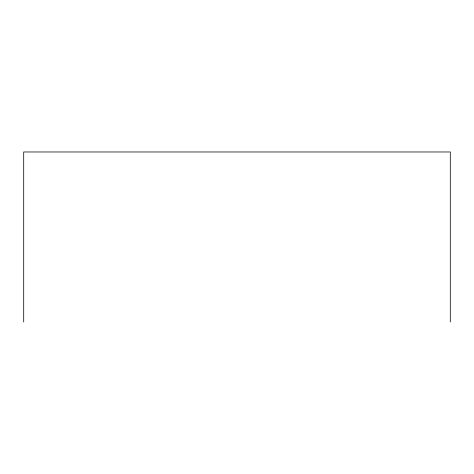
<?xml version="1.0" encoding="UTF-8"?>
<svg xmlns="http://www.w3.org/2000/svg" width="474" height="474" viewBox="0 0 474 474"><rect width="100%" height="100%" fill="white"/><g stroke="black" fill="none" stroke-linecap="round" stroke-linejoin="round"><path stroke-width="0.71" d="M450.3 322.024L450.3 151.976L23.7 151.976L23.7 322.024"/></g></svg>
